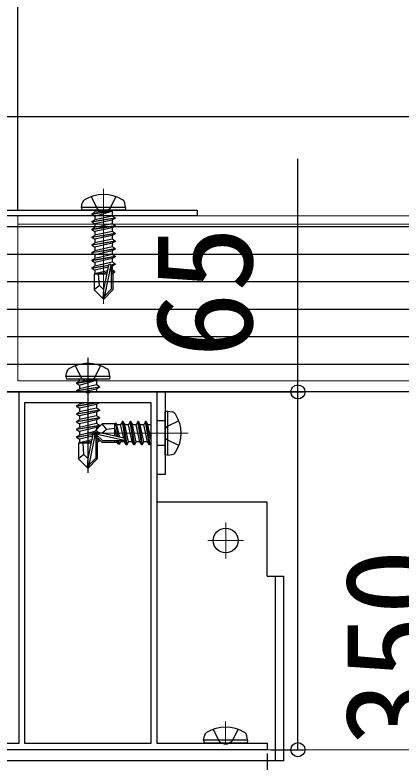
# Model space of a CAD drawing. Units: millimetres, scale not verified. Extents: x -1050 to 1050, y -1565 to 1557.
# Drawn here: x -62 to 8, y -126.4 to 9.4 of the extents above; entities that cross this region are included whole.
import ezdxf
from ezdxf.enums import TextEntityAlignment as Align

# ---------------------------------------------------------------- set-up
doc = ezdxf.new("R2010")
doc.units = ezdxf.units.MM
doc.header["$LTSCALE"] = 8
for name, color, linetype in [('0-3_YKK_11', 7, 'Continuous'), ('0-5_YKK_13', 4, 'Continuous'), ('0-6_YKK_D', 6, 'Continuous')]:
    doc.layers.add(name, color=color, linetype=linetype)
doc.layers.add('0-4_YKK_12', color=2, linetype='Continuous', lineweight=18)
doc.styles.add('ＭＳ ゴシック', font='')
doc.styles.get('ＭＳ ゴシック').set_extended_font_data('MS Gothic')

msp = doc.modelspace()

# ---------------------------------------------------------------- linework, layer by layer
at = {"layer": '0-3_YKK_11'}
for points in [[(-16.295, -124.131), (-81.295, -124.131), (-81.295, -122.931), (-74.253, -122.931), (-74.07, -123.051), (-73.52, -123.051), (-73.337, -122.931), (-61.295, -122.931), (-61.295, -59.131), (-49.253, -59.131), (-49.07, -59.251), (-48.52, -59.251), (-48.337, -59.131), (-36.295, -59.131), (-36.295, -122.931), (-24.253, -122.931), (-24.07, -123.051), (-23.52, -123.051), (-23.337, -122.931), (-16.295, -122.931)], [(-60.295, -61.131), (-60.295, -122.931), (-37.295, -122.931), (-37.295, -61.131)]]:
    msp.add_lwpolyline(points, close=True, dxfattribs=at)
at = {"layer": '0-4_YKK_12'}
for p, q in [((-45.971, -22.231), (-45.971, -43.131)), ((-61.545, -27.131), (142.705, -27.128)), ((-61.545, -27.131), (-61.545, -28.631)), ((-61.545, -28.631), (108.748, -28.631)), ((-61.545, -57.131), (-61.545, -28.631)), ((-61.545, -57.131), (92.705, -57.131)), ((-30.596, -66.633), (-48.906, -66.631)), ((-23.798, -82.88), (-23.798, -89.38)), ((-20.548, -86.13), (-27.048, -86.13)), ((-23.809, -119.031), (-23.809, -122.931)), ((-422.593, -124.131), (97.503, -124.131))]:
    msp.add_line(p, q, dxfattribs=at)
at = {"layer": '0-5_YKK_13'}
for p, q in [((-49.971, -25.631), (-49.829, -24.828)), ((-41.971, -25.631), (-49.971, -25.631)), ((-49.971, -25.631), (-49.883, -26.131)), ((-41.971, -25.631), (-42.112, -24.828)), ((-41.971, -25.631), (-42.059, -26.131)), ((-42.059, -26.131), (-49.883, -26.131)), ((-48.071, -26.781), (-44.471, -26.181)), ((-44.471, -26.281), (-48.071, -26.881)), ((-48.071, -26.781), (-47.521, -26.463)), ((-48.071, -26.781), (-48.071, -26.881)), ((-48.071, -26.781), (-48.071, -26.881)), ((-48.071, -26.881), (-47.521, -27.198)), ((-44.471, -26.181), (-47.521, -26.463)), ((-47.521, -27.198), (-44.471, -26.281)), ((-47.521, -26.331), (-47.521, -26.463)), ((-44.471, -26.181), (-44.471, -26.281)), ((-44.421, -26.331), (-44.421, -27.163)), ((-48.071, -28.181), (-43.871, -27.481)), ((-43.871, -27.581), (-48.071, -28.281)), ((-48.071, -28.181), (-47.521, -27.863)), ((-48.071, -28.181), (-48.071, -28.281)), ((-48.071, -28.281), (-47.521, -28.598)), ((-44.421, -27.163), (-47.521, -27.863)), ((-47.521, -27.198), (-47.521, -27.863)), ((-44.421, -27.898), (-47.521, -28.598)), ((-43.871, -27.481), (-44.421, -27.163)), ((-43.871, -27.581), (-44.421, -27.898)), ((-44.421, -27.898), (-44.421, -28.563)), ((-43.871, -27.481), (-43.871, -27.581)), ((123.705, -29.131), (-448.795, -29.131)), ((-48.071, -29.581), (-43.871, -28.881)), ((-43.871, -28.981), (-48.071, -29.681)), ((-48.071, -29.581), (-47.521, -29.263)), ((-48.071, -29.581), (-48.071, -29.681)), ((-48.071, -29.681), (-47.521, -29.998)), ((-44.421, -28.563), (-47.521, -29.263)), ((-47.521, -28.598), (-47.521, -29.263)), ((-43.871, -28.881), (-44.421, -28.563)), ((-44.421, -29.298), (-44.421, -29.963)), ((-43.871, -28.881), (-43.871, -28.981)), ((-48.071, -30.981), (-43.871, -30.281)), ((-43.871, -30.381), (-48.071, -31.081)), ((-48.071, -30.981), (-47.521, -30.663)), ((-48.071, -30.981), (-48.071, -31.081)), ((-48.071, -31.081), (-47.521, -31.398)), ((-44.421, -29.963), (-47.521, -30.663)), ((-47.521, -29.998), (-47.521, -30.663)), ((-43.871, -30.281), (-44.421, -29.963)), ((-44.421, -30.698), (-44.421, -31.363)), ((-43.871, -30.281), (-43.871, -30.381)), ((-48.071, -32.381), (-43.871, -31.681)), ((-43.871, -31.781), (-48.071, -32.481)), ((-48.071, -32.381), (-47.521, -32.063)), ((-48.071, -32.381), (-48.071, -32.481)), ((-48.071, -32.481), (-47.521, -32.798)), ((-44.421, -31.363), (-47.521, -32.063)), ((-47.521, -31.398), (-47.521, -32.063)), ((-43.871, -31.681), (-44.421, -31.363)), ((-44.421, -32.098), (-44.421, -32.763)), ((-43.871, -31.681), (-43.871, -31.781)), ((-48.071, -33.781), (-43.871, -33.081)), ((-43.871, -33.181), (-48.071, -33.881)), ((-48.071, -33.781), (-47.521, -33.463)), ((-48.071, -33.781), (-48.071, -33.881)), ((-48.071, -33.881), (-47.521, -34.198)), ((-44.421, -32.763), (-47.521, -33.463)), ((-47.521, -32.798), (-47.521, -33.463)), ((-43.871, -33.081), (-44.421, -32.763)), ((-44.421, -33.498), (-44.421, -34.163)), ((-43.871, -33.081), (-43.871, -33.181)), ((123.705, -34.131), (-448.795, -34.131)), ((-48.071, -35.181), (-43.871, -34.481)), ((-43.871, -34.581), (-48.071, -35.281)), ((-48.071, -35.181), (-47.521, -34.863)), ((-48.071, -35.181), (-48.071, -35.281)), ((-48.071, -35.281), (-47.521, -35.598)), ((-44.421, -34.163), (-47.521, -34.863)), ((-47.521, -34.198), (-47.521, -34.863)), ((-43.871, -34.481), (-44.421, -34.163)), ((-44.421, -34.898), (-44.421, -35.563)), ((-43.871, -34.481), (-43.871, -34.581)), ((-48.071, -36.581), (-45.045, -36.076)), ((-45.073, -36.181), (-48.071, -36.681)), ((-48.071, -36.581), (-47.521, -36.263)), ((-48.071, -36.581), (-48.071, -36.681)), ((-44.421, -35.563), (-47.521, -36.263)), ((-47.521, -35.598), (-47.521, -36.263)), ((-45.131, -36.459), (-47.521, -36.998)), ((-45.061, -36.124), (-45.971, -40.509)), ((-44.639, -36.008), (-45.821, -41.706)), ((-44.638, -36.009), (-43.871, -35.881)), ((-43.871, -35.981), (-44.584, -36.1)), ((-44.571, -36.179), (-44.571, -40.456)), ((-43.871, -35.881), (-44.421, -35.563)), ((-44.421, -36.298), (-44.421, -36.963)), ((-43.871, -35.881), (-43.871, -35.981)), ((-48.071, -36.681), (-47.521, -36.998)), ((-47.671, -37.731), (-47.521, -37.663)), ((-47.671, -37.731), (-47.671, -40.581)), ((-45.395, -37.731), (-47.671, -37.731)), ((-47.521, -36.998), (-47.521, -37.663)), ((-45.275, -37.156), (-47.521, -37.663)), ((-45.336, -37.448), (-47.054, -37.731)), ((-45.391, -37.714), (-45.475, -37.731)), ((-44.421, -36.963), (-44.574, -36.998)), ((-43.971, -37.223), (-44.571, -37.322)), ((-43.971, -37.438), (-44.571, -37.555)), ((-44.271, -37.731), (-44.571, -37.731)), ((-43.971, -37.223), (-44.421, -36.963)), ((-43.971, -37.438), (-44.271, -37.612)), ((-44.271, -37.612), (-44.271, -40.581)), ((-43.971, -37.223), (-43.971, -37.438)), ((123.705, -39.131), (-448.795, -39.131)), ((-46.713, -39.777), (-47.671, -40.581)), ((-46.121, -42.131), (-47.671, -40.581)), ((-45.971, -40.509), (-46.121, -42.131)), ((-45.971, -40.509), (-45.971, -42.131)), ((-44.571, -40.456), (-45.821, -41.706)), ((-45.821, -42.131), (-44.271, -40.581)), ((-45.821, -41.706), (-45.821, -42.131)), ((-46.121, -42.131), (-45.821, -42.131)), ((123.705, -44.131), (-448.795, -44.131)), ((123.705, -49.131), (-448.795, -49.131)), ((-48.795, -52.932), (-48.795, -73.832)), ((123.705, -54.131), (-448.795, -54.131)), ((-52.795, -56.332), (-52.654, -55.53)), ((-44.795, -56.332), (-44.937, -55.53)), ((-44.795, -56.332), (-52.795, -56.332)), ((-52.795, -56.332), (-52.707, -56.832)), ((-44.883, -56.832), (-52.707, -56.832)), ((-50.895, -57.482), (-47.295, -56.882)), ((-47.295, -56.982), (-50.895, -57.582)), ((-47.295, -56.882), (-50.345, -57.165)), ((-50.345, -57.9), (-47.295, -56.982)), ((-47.295, -56.882), (-47.295, -56.982)), ((-44.795, -56.332), (-44.883, -56.832)), ((-50.895, -57.482), (-50.345, -57.165)), ((-50.895, -57.482), (-50.895, -57.582)), ((-50.895, -57.482), (-50.895, -57.582)), ((-50.895, -57.582), (-50.345, -57.9)), ((-50.895, -58.882), (-46.695, -58.182)), ((-46.695, -58.282), (-50.895, -58.982)), ((-50.345, -57.032), (-50.345, -57.165)), ((-47.245, -57.865), (-50.345, -58.565)), ((-50.345, -57.9), (-50.345, -58.565)), ((-47.245, -57.032), (-47.245, -57.865)), ((-46.695, -58.182), (-47.245, -57.865)), ((-46.695, -58.282), (-47.245, -58.6)), ((-46.695, -58.182), (-46.695, -58.282)), ((123.705, -59.131), (-448.795, -59.131)), ((-96.298, -59.132), (-34.795, -59.132)), ((-50.895, -58.882), (-50.345, -58.565)), ((-50.895, -58.882), (-50.895, -58.982)), ((-50.895, -58.982), (-50.635, -59.132)), ((-47.245, -58.6), (-49.603, -59.132)), ((-47.245, -58.6), (-47.245, -59.132)), ((-36.295, -59.132), (-36.295, -79.132)), ((-46.995, -61.132), (-50.895, -61.782)), ((-50.895, -61.682), (-47.595, -61.132)), ((-50.895, -61.682), (-50.345, -61.365)), ((-50.895, -61.682), (-50.895, -61.782)), ((-50.895, -61.782), (-50.345, -62.1)), ((-50.895, -63.082), (-46.695, -62.382)), ((-49.316, -61.132), (-50.345, -61.365)), ((-50.345, -61.132), (-50.345, -61.365)), ((-47.245, -62.065), (-50.345, -62.765)), ((-50.345, -62.1), (-50.345, -62.765)), ((-47.245, -61.4), (-47.245, -62.065)), ((-46.695, -62.382), (-47.245, -62.065)), ((-46.695, -62.382), (-46.695, -62.482)), ((-46.695, -62.482), (-50.895, -63.182)), ((-50.895, -63.082), (-50.345, -62.765)), ((-50.895, -63.082), (-50.895, -63.182)), ((-50.895, -63.182), (-50.345, -63.5)), ((-50.895, -64.482), (-46.695, -63.782)), ((-47.245, -63.465), (-50.345, -64.165)), ((-50.345, -63.5), (-50.345, -64.165)), ((-47.245, -62.8), (-47.245, -63.465)), ((-46.695, -63.782), (-47.245, -63.465)), ((-46.695, -63.782), (-46.695, -63.882)), ((-34.296, -62.632), (-34.796, -62.72)), ((-34.796, -70.544), (-34.796, -62.72)), ((-34.296, -62.632), (-33.493, -62.774)), ((-34.296, -70.632), (-34.296, -62.632)), ((-46.695, -63.882), (-50.895, -64.582)), ((-50.895, -64.482), (-50.345, -64.165)), ((-50.895, -64.482), (-50.895, -64.582)), ((-50.895, -64.582), (-50.345, -64.9)), ((-47.245, -64.865), (-50.345, -65.565)), ((-50.345, -64.9), (-50.345, -65.565)), ((-47.796, -66.481), (-46.246, -64.931)), ((-47.245, -64.2), (-47.245, -64.865)), ((-46.695, -65.182), (-47.245, -64.865)), ((-43.825, -64.932), (-46.246, -64.931)), ((-45.445, -65.886), (-46.246, -64.931)), ((-43.896, -67.176), (-43.896, -64.932)), ((-43.825, -64.932), (-43.731, -64.732)), ((-43.731, -64.732), (-43.529, -65.082)), ((-43.306, -67.31), (-43.731, -64.732)), ((-42.864, -65.082), (-43.529, -65.082)), ((-43.01, -67.377), (-43.529, -65.082)), ((-42.546, -64.532), (-42.864, -65.082)), ((-42.309, -67.537), (-42.864, -65.082)), ((-41.846, -68.732), (-42.546, -64.532)), ((-42.446, -64.532), (-42.546, -64.532)), ((-42.446, -64.532), (-41.746, -68.732)), ((-42.446, -64.532), (-42.129, -65.082)), ((-41.429, -68.182), (-42.129, -65.082)), ((-41.464, -65.082), (-42.129, -65.082)), ((-41.146, -64.532), (-41.464, -65.082)), ((-40.446, -68.732), (-41.146, -64.532)), ((-41.046, -64.532), (-41.146, -64.532)), ((-41.046, -64.532), (-40.346, -68.732)), ((-41.046, -64.532), (-40.729, -65.082)), ((-40.029, -68.182), (-40.729, -65.082)), ((-40.064, -65.082), (-40.729, -65.082)), ((-39.746, -64.532), (-40.064, -65.082)), ((-39.046, -68.732), (-39.746, -64.532)), ((-39.646, -64.532), (-39.746, -64.532)), ((-39.646, -64.532), (-38.946, -68.732)), ((-39.646, -64.532), (-39.329, -65.082)), ((-38.629, -68.182), (-39.329, -65.082)), ((-38.664, -65.082), (-39.329, -65.082)), ((-38.346, -64.532), (-38.664, -65.082)), ((-37.646, -68.732), (-38.346, -64.532)), ((-38.246, -64.532), (-38.346, -64.532)), ((-38.246, -64.532), (-37.546, -68.732)), ((-38.246, -64.532), (-37.929, -65.082)), ((-37.296, -67.883), (-37.929, -65.082)), ((-37.296, -65.082), (-37.929, -65.082)), ((-34.795, -64.381), (-36.295, -64.381)), ((-50.895, -65.882), (-46.695, -65.182)), ((-46.695, -65.282), (-50.895, -65.982)), ((-50.895, -65.882), (-50.345, -65.565)), ((-50.895, -65.882), (-50.895, -65.982)), ((-50.895, -65.982), (-50.345, -66.3)), ((-47.245, -66.265), (-50.345, -66.965)), ((-50.345, -66.3), (-50.345, -66.965)), ((-47.796, -66.481), (-47.796, -66.781)), ((-46.29, -66.631), (-47.796, -66.481)), ((-47.245, -65.6), (-47.245, -66.265)), ((-46.695, -66.582), (-47.245, -66.265)), ((-46.695, -65.182), (-46.695, -65.282)), ((-43.572, -67.249), (-43.896, -65.583)), ((-50.895, -67.282), (-47.87, -66.778)), ((-47.898, -66.883), (-50.895, -67.382)), ((-50.895, -67.282), (-50.345, -66.965)), ((-50.895, -67.282), (-50.895, -67.382)), ((-50.895, -67.382), (-50.345, -67.7)), ((-47.955, -67.16), (-50.345, -67.7)), ((-50.345, -67.7), (-50.345, -68.365)), ((-48.1, -67.858), (-50.345, -68.365)), ((-47.886, -66.825), (-48.795, -71.211)), ((-47.463, -66.71), (-48.645, -72.408)), ((-46.29, -66.631), (-47.796, -66.631)), ((-47.372, -66.781), (-47.796, -66.781)), ((-47.796, -66.781), (-46.246, -68.331)), ((-47.463, -66.71), (-46.695, -66.582)), ((-46.695, -66.682), (-47.408, -66.801)), ((-47.245, -67.665), (-47.398, -67.699)), ((-47.395, -66.88), (-47.395, -71.158)), ((-46.122, -68.031), (-47.372, -66.781)), ((-42.174, -67.964), (-47.372, -66.781)), ((-47.245, -67), (-47.245, -67.665)), ((-46.795, -67.924), (-47.245, -67.665)), ((-46.695, -66.582), (-46.695, -66.682)), ((-50.495, -68.432), (-50.345, -68.365)), ((-50.495, -68.432), (-50.495, -71.282)), ((-48.219, -68.432), (-50.495, -68.432)), ((-48.16, -68.149), (-49.878, -68.432)), ((-48.216, -68.416), (-48.299, -68.432)), ((-46.795, -67.924), (-47.395, -68.023)), ((-46.795, -68.14), (-47.395, -68.256)), ((-47.095, -68.432), (-47.395, -68.432)), ((-46.795, -68.14), (-47.095, -68.313)), ((-47.095, -68.313), (-47.095, -71.282)), ((-46.795, -67.924), (-46.795, -68.14)), ((-43.477, -68.332), (-46.246, -68.331)), ((-42.345, -68.032), (-46.122, -68.031)), ((-43.896, -68.332), (-43.896, -68.032)), ((-43.304, -68.632), (-43.421, -68.032)), ((-43.089, -68.632), (-43.304, -68.632)), ((-43.089, -68.632), (-43.187, -68.032)), ((-43.089, -68.632), (-42.829, -68.182)), ((-42.829, -68.182), (-42.863, -68.028)), ((-42.164, -68.182), (-42.829, -68.182)), ((-41.746, -68.732), (-41.846, -68.732)), ((-41.746, -68.732), (-41.429, -68.182)), ((-40.764, -68.182), (-41.429, -68.182)), ((-40.346, -68.732), (-40.446, -68.732)), ((-40.346, -68.732), (-40.029, -68.182)), ((-39.364, -68.182), (-40.029, -68.182)), ((-38.946, -68.732), (-39.046, -68.732)), ((-38.946, -68.732), (-38.629, -68.182)), ((-37.964, -68.182), (-38.629, -68.182)), ((-37.546, -68.732), (-37.646, -68.732)), ((-37.546, -68.732), (-37.296, -68.299)), ((-34.795, -68.881), (-36.295, -68.881)), ((-49.538, -70.479), (-50.495, -71.282)), ((-34.296, -70.632), (-34.796, -70.544)), ((-34.296, -70.632), (-33.494, -70.491)), ((-48.945, -72.832), (-50.495, -71.282)), ((-48.795, -71.211), (-48.945, -72.832)), ((-48.795, -71.211), (-48.795, -72.832)), ((-47.395, -71.158), (-48.645, -72.408)), ((-48.645, -72.832), (-47.095, -71.282)), ((-47.095, -71.282), (-47.395, -71.158)), ((-48.945, -72.832), (-48.645, -72.832)), ((-48.645, -72.408), (-48.645, -72.832)), ((-16.298, -79.132), (-36.295, -79.132)), ((-16.298, -92.632), (-16.298, -79.132)), ((-14.798, -92.632), (-14.798, -126.131)), ((-27.809, -122.431), (-27.667, -121.628)), ((-19.809, -122.431), (-19.95, -121.628)), ((-19.809, -122.431), (-27.809, -122.431)), ((-27.809, -122.431), (-27.721, -122.931)), ((-19.897, -122.931), (-27.721, -122.931)), ((-19.809, -122.431), (-19.897, -122.931)), ((-13.298, -126.131), (-99.298, -126.131))]:
    msp.add_line(p, q, dxfattribs=at)
for points in [[(-48.229, -23.635), (-47.116, -25.868), (-45.971, -26.477)], [(-43.713, -23.635), (-44.826, -25.868), (-45.971, -26.477)], [(-43.871, -28.981), (-44.421, -29.298), (-47.521, -29.998)], [(-43.871, -30.381), (-44.421, -30.698), (-47.521, -31.398)], [(-43.871, -31.781), (-44.421, -32.098), (-47.521, -32.798)], [(-43.871, -33.181), (-44.421, -33.498), (-47.521, -34.198)], [(-43.871, -34.581), (-44.421, -34.898), (-47.521, -35.598)], [(-43.871, -35.981), (-44.421, -36.298), (-44.571, -36.332)], [(-45.971, -40.509), (-46.713, -39.777), (-46.871, -37.731)], [(-51.095, -54.353), (-49.94, -56.669), (-48.795, -57.278)], [(-46.495, -54.353), (-47.65, -56.669), (-48.795, -57.278)], [(-34.795, -59.132), (-34.795, -74.132), (-36.295, -74.132)], [(-46.782, -61.132), (-47.245, -61.4), (-50.345, -62.1)], [(-46.695, -62.482), (-47.245, -62.8), (-50.345, -63.5)], [(-46.695, -63.882), (-47.245, -64.2), (-50.345, -64.9)], [(-40.446, -68.732), (-40.764, -68.182), (-41.464, -65.082)], [(-39.046, -68.732), (-39.364, -68.182), (-40.064, -65.082)], [(-37.646, -68.732), (-37.964, -68.182), (-38.664, -65.082)], [(-32.301, -64.375), (-34.533, -65.487), (-34.796, -65.982)], [(-46.695, -65.282), (-47.245, -65.6), (-50.345, -66.3)], [(-42.29, -67.541), (-46.29, -66.631), (-45.445, -65.886), (-43.896, -65.732)], [(-46.695, -66.682), (-47.245, -67), (-47.395, -67.034)], [(-32.301, -68.89), (-34.533, -67.777), (-34.796, -67.283)], [(-48.795, -71.211), (-49.538, -70.479), (-49.695, -68.432)], [(-43.304, -68.632), (-43.564, -68.182), (-43.598, -68.032)], [(-41.846, -68.732), (-42.164, -68.182), (-42.207, -67.99)], [(-16.298, -92.632), (-13.298, -92.632), (-13.298, -126.131)], [(-26.067, -120.435), (-24.954, -122.668), (-24.459, -122.931)], [(-21.551, -120.435), (-22.664, -122.668), (-23.158, -122.931)]]:
    msp.add_lwpolyline(points, dxfattribs=at)
msp.add_lwpolyline([(-95.971, -27.131), (-95.971, -26.131), (-28.971, -26.131), (-28.971, -27.131)], close=True, dxfattribs=at)
msp.add_circle((-23.798, -86.13), 2.25, dxfattribs=at)
for centre, radius, start, end in [((-48.943, -24.985), 0.9, 122.05588, 170), ((-45.971, -29.731), 6.5, 57.94412, 122.05588), ((-42.999, -24.985), 0.9, 10, 57.94412), ((-47.721, -26.331), 0.2, 0, 90), ((-44.221, -26.331), 0.2, 90, 180), ((-44.819, -36.179), 0.248, 0, 167.19096), ((-48.795, -60.432), 6.5, 57.94412, 122.05588), ((-51.767, -55.686), 0.9, 122.05588, 170), ((-45.823, -55.686), 0.9, 10, 57.94412), ((-50.545, -57.032), 0.2, 0, 90), ((-47.045, -57.032), 0.2, 90, 180), ((-33.65, -63.66), 0.9, 32.05148, 79.9956), ((-38.396, -66.632), 6.5, 327.93971, 32.05148), ((-47.644, -66.88), 0.248, 0, 167.19096), ((-42.345, -67.783), 0.248, 269.9956, 77.18656), ((-33.65, -69.605), 0.9, 279.9956, 327.93971), ((-23.809, -126.531), 6.5, 57.94412, 122.05588), ((-26.781, -121.785), 0.9, 122.05588, 170), ((-20.837, -121.785), 0.9, 10, 57.94412)]:
    msp.add_arc(centre, radius, start, end, dxfattribs=at)
at = {"layer": '0-6_YKK_D'}
for p, q in [((-61.545, -26.131), (-61.545, 215.369)), ((-61.545, -26.131), (-61.545, 215.369)), ((-61.545, -26.131), (-61.545, 133.869)), ((926.425, -9.131), (-862.394, -9.131)), ((-35.595, -59.131), (-9.697, -59.131)), ((-16.295, -124.831), (-16.295, -167.631)), ((-15.595, -124.131), (-9.697, -124.131))]:
    msp.add_line(p, q, dxfattribs=at)
msp.add_lwpolyline([(-10.697, -124.131), (-10.697, -59.131), (-10.697, -16.803)], dxfattribs=at)
for centre in [(-10.697, -59.131), (-10.697, -124.131)]:
    msp.add_circle(centre, 1.275, dxfattribs=at)

# ---------------------------------------------------------------- texts
at = {"layer": '0-6_YKK_D', "style": 'ＭＳ ゴシック'}
for s, p in [('65', (-13.697, -52.94)), ('350', (20.705, -123.585))]:
    msp.add_text(s, height=17.6, rotation=90, dxfattribs=at).set_placement(p, align=Align.BOTTOM_LEFT)

doc.saveas('drawing.dxf')
